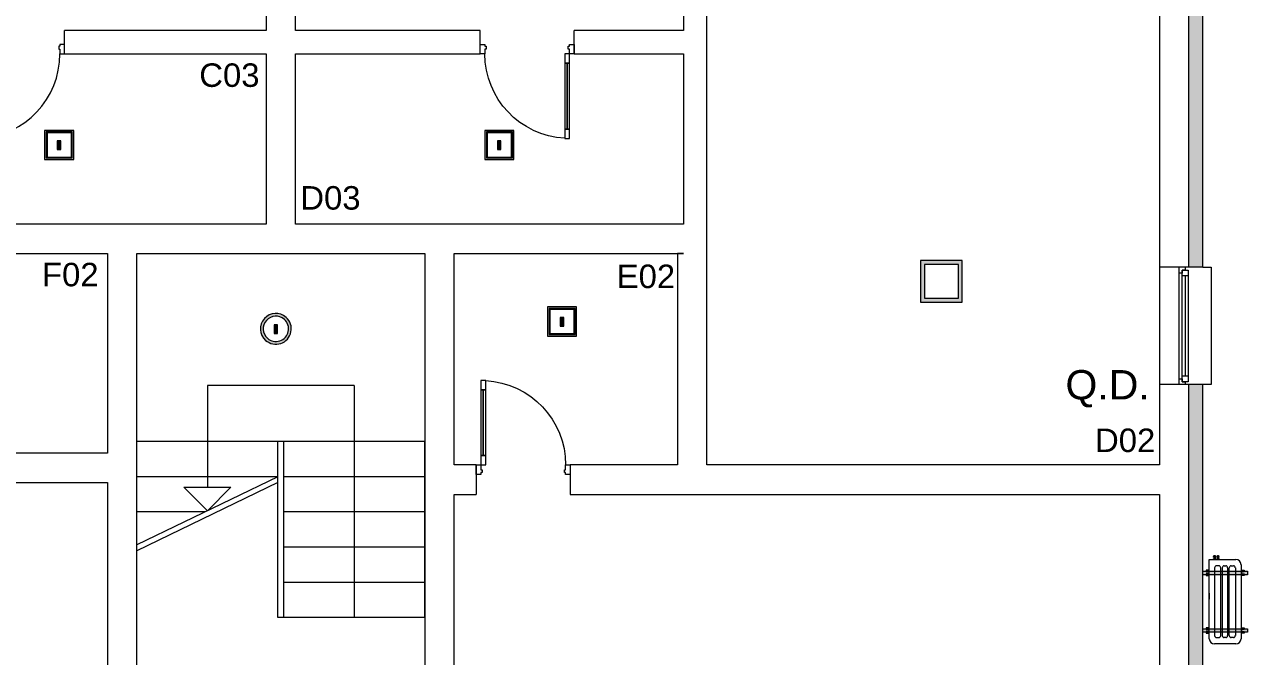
# Model space of a CAD drawing. Header units: millimetres. Extents: x 2791058 to 2855058, y -67651 to -26651.
# Drawn here: x 2827010 to 2837416, y -52404 to -47022 of the extents above; entities that cross this region are included whole.
import ezdxf

# ---------------------------------------------------------------- set-up
doc = ezdxf.new("R2010")
doc.units = ezdxf.units.MM
doc.header["$MEASUREMENT"] = 0
for name, color, linetype, lineweight in [('00E-Ndriqimi elektrike_Pen_No__6', 5, 'Continuous', 0), ('0_Pen_No__80', 3, 'Continuous', 0), ('Exterior walls_Pen_No__6', 5, 'Continuous', 0), ('Shell - Roof_Pen_No__1', 7, 'Continuous', 0), ('Structural - Bearing_Pen_No__6', 5, 'Continuous', 0), ('Structural - Bearing_Pen_No__82_Pen_No__80', 3, 'Continuous', 0)]:
    doc.layers.add(name, color=color, linetype=linetype, lineweight=lineweight)
for name, color, linetype in [('0_muret e jashtme', 7, 'Continuous'), ('Exterior walls', 7, 'Continuous'), ('Shell - Roof', 7, 'Continuous')]:
    doc.layers.add(name, color=color, linetype=linetype)
for name, color, linetype, lineweight, true_color in [('0_muret e jashtme_Pen_No__82', 7, 'Continuous', 0, 0xaaaaaa), ('ARCHICAD Doors_Pen_No__82', 7, 'Continuous', 0, 0xaaaaaa), ('ARCHICAD Windows_Pen_No__82', 7, 'Continuous', 0, 0xaaaaaa), ('Exterior walls_Pen_No__119_Pen_No__163', 7, 'Continuous', 0, 0xe8e8e8), ('Exterior walls_Pen_No__119_Pen_No__204', 7, 'Continuous', 0, 0xe8e8e8), ('Exterior walls_Pen_No__1_Pen_No__61', 7, 'Continuous', 0, 0x6a6a6a), ('Shell - Roof_Pen_No__82', 7, 'Continuous', 0, 0xaaaaaa), ('Text blocks_Pen_No__82', 7, 'Continuous', 0, 0xaaaaaa)]:
    doc.layers.add(name, color=color, linetype=linetype, lineweight=lineweight, true_color=true_color)
doc.styles.add('GENERATED_STYLE_1', font='')
doc.styles.get('GENERATED_STYLE_1').set_extended_font_data('Arial')
pattern_1 = [(90, (2247653.822, -76424.967), (-34.6410162, 0), [20, -40]), (90, (2247636.502, -76394.967), (-34.6410162, 0), [20, -40]), (150, (2247653.822, -76404.967), (17.320508, 30), [20, -40]), (150, (2247619.18, -76404.967), (17.320508, 30), [20, -40]), (210, (2247653.822, -76424.967), (-17.320508, 30), [20, -40]), (210, (2247619.18, -76424.967), (-17.320508, 30), [20, -40])]

# ---------------------------------------------------------------- blocks, each defined once
blk = doc.blocks.new('Window 22')
at = {"layer": 'ARCHICAD Windows_Pen_No__82', "color": 253, "linetype": 'Continuous', "lineweight": 0, "true_color": 0xaaaaaa}
for p, q in [((-500, 150), (-500, 220)), ((-500, 220), (500, 220)), ((500, 220), (500, 150)), ((-500, 150), (-500, 30)), ((500, 150), (500, 30)), ((-500, 30), (-500, 0)), ((-500, 0), (-475, 0)), ((-500, 0), (-500, -50)), ((-500, 0), (-500, -50)), ((-475, 25), (-425, 25)), ((-475, -25), (-475, 25)), ((-475, 0), (-475, -25)), ((-425, 25), (425, 25)), ((-425, 25), (-425, -25)), ((-425, 25), (425, 25)), ((-425, 0), (425, 0)), ((425, -25), (425, 25)), ((425, 25), (475, 25)), ((475, 25), (475, -25)), ((475, -25), (475, 0)), ((475, 0), (500, 0)), ((500, 30), (500, 0)), ((500, 0), (500, -50)), ((500, 0), (500, -50)), ((-450, -50), (-500, -50)), ((-500, -50), (-500, -220)), ((-475, -25), (-450, -25)), ((-425, -25), (-475, -25)), ((-450, -25), (-450, -50)), ((450, -50), (-450, -50)), ((425, -25), (-425, -25)), ((475, -25), (425, -25)), ((450, -50), (450, -25)), ((450, -25), (475, -25)), ((500, -50), (450, -50)), ((500, -50), (500, -220)), ((-500, -220), (500, -220))]:
    blk.add_line(p, q, dxfattribs=at)
blk = doc.blocks.new('Wall_4', base_point=(2836666, -45073))
at = {"layer": '0_muret e jashtme_Pen_No__82', "linetype": 'Continuous', "lineweight": 0, "true_color": 0xaaaaaa}
h = blk.add_hatch(dxfattribs=at)
h.set_pattern_fill('Styrofoam_SM_Insulation', color=253, style=0, pattern_type=2)
h.set_pattern_definition(pattern_1)
h.paths.add_polyline_path([(2836916, -45073), (2836916, -49089), (2837036, -49089), (2837036, -45073)])
h = blk.add_hatch(dxfattribs=at)
h.set_pattern_fill('Styrofoam_SM_Insulation', color=253, style=0, pattern_type=2)
h.set_pattern_definition(pattern_1)
h.paths.add_polyline_path([(2836916, -50089), (2836916, -55423), (2837036, -55543), (2837036, -50089)])
at = {"layer": '0_muret e jashtme_Pen_No__82', "color": 253, "linetype": 'Continuous', "lineweight": 0, "true_color": 0xaaaaaa}
for p, q in [((2836916, -49089), (2836916, -45073)), ((2836836, -49089), (2836666, -49089)), ((2836886, -49089), (2836836, -49089)), ((2836916, -49089), (2836886, -49089)), ((2837036, -49089), (2836916, -49089)), ((2836836, -50089), (2836666, -50089)), ((2836886, -50089), (2836836, -50089)), ((2836916, -50089), (2836886, -50089)), ((2836916, -55423), (2836916, -50089)), ((2837036, -50089), (2836916, -50089))]:
    blk.add_line(p, q, dxfattribs=at)
at = {"layer": '0_muret e jashtme_Pen_No__82', "color": 253, "linetype": 'Continuous', "lineweight": 0, "true_color": 0xaaaaaa, "flags": 128}
for points in [[(2836666, -45073), (2836666, -49089)], [(2837036, -45073), (2836666, -45073)], [(2837036, -49089), (2837036, -45073)], [(2836666, -50089), (2836666, -50773)], [(2837036, -55543), (2837036, -50089)], [(2836666, -51023), (2836666, -55173)]]:
    blk.add_lwpolyline(points, dxfattribs=at)
at = {"layer": 'ARCHICAD Windows_Pen_No__82', "color": 253, "linetype": 'Continuous', "lineweight": 0, "true_color": 0xaaaaaa, "zscale": 1000, "rotation": 270}
blk.add_blockref('Window 22', (2836886, -49589), dxfattribs=at)
blk = doc.blocks.new('Wall_7', base_point=(2829316, -45073))
at = {"layer": '0_muret e jashtme_Pen_No__82', "color": 253, "linetype": 'Continuous', "lineweight": 0, "true_color": 0xaaaaaa, "flags": 128}
for points in [[(2829066, -45073), (2829066, -47073)], [(2829316, -47073), (2829316, -45073)], [(2829066, -47273), (2829066, -48723)], [(2829316, -48723), (2829316, -47273)]]:
    blk.add_lwpolyline(points, dxfattribs=at)
blk = doc.blocks.new('Storefront 22_3')
at = {"layer": 'ARCHICAD Doors_Pen_No__82', "color": 253, "linetype": 'Continuous', "lineweight": 0, "true_color": 0xaaaaaa}
for p, q in [((370, 740), (370, 820)), ((370, 820), (410, 820)), ((370, 740), (390, 740)), ((370, 80), (370, 740)), ((410, 740), (370, 740)), ((390, 740), (410, 740)), ((390, 80), (390, 740)), ((390, 740), (390, 80)), ((390, 740), (390, 80)), ((410, 820), (410, 740)), ((410, 740), (410, 80)), ((-450, 0), (-450, -80)), ((-410, 0), (-450, 0)), ((-450, 0), (-450, -80)), ((-450, 0), (-450, -80)), ((-410, -40), (-410, 0)), ((390, 80), (370, 80)), ((370, 0), (370, 80)), ((370, 80), (410, 80)), ((410, 0), (370, 0)), ((410, 80), (390, 80)), ((410, 80), (410, 0)), ((410, 0), (410, -40)), ((450, 0), (410, 0)), ((450, -80), (450, 0)), ((450, 0), (450, -80)), ((450, 0), (450, -80)), ((-450, -80), (-410, -80)), ((-450, -80), (-450, -200)), ((-400, -40), (-410, -40)), ((-410, -80), (-410, -65.4)), ((-410, -65.4), (-400, -65.4)), ((-400, -65.4), (-400, -40)), ((410, -40), (400, -40)), ((400, -40), (400, -65.4)), ((400, -65.4), (410, -65.4)), ((410, -65.4), (410, -80)), ((410, -80), (450, -80)), ((450, -80), (450, -200))]:
    blk.add_line(p, q, dxfattribs=at)
blk.add_arc((410, 0), 820, 92.79603, 180, dxfattribs=at)
blk = doc.blocks.new('Wall_8', base_point=(2832816, -45073))
at = {"layer": '0_muret e jashtme_Pen_No__82', "color": 253, "linetype": 'Continuous', "lineweight": 0, "true_color": 0xaaaaaa}
for p, q in [((2832616, -45962), (2832696, -45962)), ((2832696, -45962), (2832816, -45962)), ((2832616, -46862), (2832696, -46862)), ((2832696, -46862), (2832816, -46862))]:
    blk.add_line(p, q, dxfattribs=at)
at = {"layer": '0_muret e jashtme_Pen_No__82', "color": 253, "linetype": 'Continuous', "lineweight": 0, "true_color": 0xaaaaaa, "flags": 128}
for points in [[(2832616, -45073), (2832616, -45962)], [(2832816, -45962), (2832816, -45073)], [(2832616, -46862), (2832616, -47073)], [(2832816, -48973), (2832816, -46862)], [(2832616, -47273), (2832616, -48723)]]:
    blk.add_lwpolyline(points, dxfattribs=at)
at = {"layer": 'ARCHICAD Doors_Pen_No__82', "color": 253, "linetype": 'Continuous', "lineweight": 0, "true_color": 0xaaaaaa, "xscale": -1, "zscale": 1000, "rotation": 90}
blk.add_blockref('Storefront 22_3', (2832616, -46412), dxfattribs=at)
blk = doc.blocks.new('Storefront 22_4')
at = {"layer": 'ARCHICAD Doors_Pen_No__82', "color": 253, "linetype": 'Continuous', "lineweight": 0, "true_color": 0xaaaaaa}
for p, q in [((320, 640), (320, 720)), ((320, 720), (360, 720)), ((320, 640), (340, 640)), ((320, 80), (320, 640)), ((360, 640), (320, 640)), ((340, 640), (360, 640)), ((340, 80), (340, 640)), ((340, 640), (340, 80)), ((340, 640), (340, 80)), ((360, 720), (360, 640)), ((360, 640), (360, 80)), ((-400, 0), (-400, -80)), ((-360, 0), (-400, 0)), ((-400, 0), (-400, -80)), ((-400, 0), (-400, -80)), ((-360, -40), (-360, 0)), ((340, 80), (320, 80)), ((320, 0), (320, 80)), ((320, 80), (360, 80)), ((360, 0), (320, 0)), ((360, 80), (340, 80)), ((360, 80), (360, 0)), ((360, 0), (360, -40)), ((400, 0), (360, 0)), ((400, -80), (400, 0)), ((400, 0), (400, -80)), ((400, 0), (400, -80)), ((-400, -80), (-360, -80)), ((-400, -80), (-400, -200)), ((-350, -40), (-360, -40)), ((-360, -80), (-360, -65.4)), ((-360, -65.4), (-350, -65.4)), ((-350, -65.4), (-350, -40)), ((360, -40), (350, -40)), ((350, -40), (350, -65.4)), ((350, -65.4), (360, -65.4)), ((360, -65.4), (360, -80)), ((360, -80), (400, -80)), ((400, -80), (400, -200))]:
    blk.add_line(p, q, dxfattribs=at)
blk.add_arc((360, 0), 720, 93.18474, 180, dxfattribs=at)
blk = doc.blocks.new('Wall_9', base_point=(2825666, -47073))
at = {"layer": '0_muret e jashtme_Pen_No__82', "color": 253, "linetype": 'Continuous', "lineweight": 0, "true_color": 0xaaaaaa}
for p, q in [((2826551, -47193), (2826551, -47073)), ((2827351, -47193), (2827351, -47073)), ((2830887, -47193), (2830887, -47073)), ((2831687, -47193), (2831687, -47073)), ((2826551, -47273), (2826551, -47193)), ((2827351, -47273), (2827351, -47193)), ((2830887, -47273), (2830887, -47193)), ((2831687, -47273), (2831687, -47193))]:
    blk.add_line(p, q, dxfattribs=at)
at = {"layer": '0_muret e jashtme_Pen_No__82', "color": 253, "linetype": 'Continuous', "lineweight": 0, "true_color": 0xaaaaaa, "flags": 128}
for points in [[(2826551, -47073), (2825666, -47073)], [(2829066, -47073), (2827351, -47073)], [(2830887, -47073), (2829316, -47073)], [(2832616, -47073), (2831687, -47073)], [(2825666, -47273), (2826551, -47273)], [(2827351, -47273), (2829066, -47273)], [(2829316, -47273), (2830887, -47273)], [(2831687, -47273), (2832616, -47273)]]:
    blk.add_lwpolyline(points, dxfattribs=at)
at = {"layer": 'ARCHICAD Doors_Pen_No__82', "color": 253, "linetype": 'Continuous', "lineweight": 0, "true_color": 0xaaaaaa, "zscale": 1000, "rotation": 180}
blk.add_blockref('Storefront 22_4', (2826951, -47273), dxfattribs=at)
at = {"layer": 'ARCHICAD Doors_Pen_No__82', "color": 253, "linetype": 'Continuous', "lineweight": 0, "true_color": 0xaaaaaa, "xscale": -1, "zscale": 1000, "rotation": 180}
blk.add_blockref('Storefront 22_4', (2831287, -47273), dxfattribs=at)
blk = doc.blocks.new('Storefront 22_5')
at = {"layer": 'ARCHICAD Doors_Pen_No__82', "color": 253, "linetype": 'Continuous', "lineweight": 0, "true_color": 0xaaaaaa}
for p, q in [((320, 640), (320, 720)), ((320, 720), (360, 720)), ((320, 640), (340, 640)), ((320, 80), (320, 640)), ((360, 640), (320, 640)), ((340, 640), (360, 640)), ((340, 80), (340, 640)), ((340, 640), (340, 80)), ((340, 640), (340, 80)), ((360, 720), (360, 640)), ((360, 640), (360, 80)), ((-400, 0), (-400, -80)), ((-360, 0), (-400, 0)), ((-400, 0), (-400, -80)), ((-400, 0), (-400, -80)), ((-360, -40), (-360, 0)), ((340, 80), (320, 80)), ((320, 0), (320, 80)), ((320, 80), (360, 80)), ((360, 0), (320, 0)), ((360, 80), (340, 80)), ((360, 80), (360, 0)), ((360, 0), (360, -40)), ((400, 0), (360, 0)), ((400, -80), (400, 0)), ((400, 0), (400, -80)), ((400, 0), (400, -80)), ((-400, -80), (-360, -80)), ((-400, -80), (-400, -250)), ((-350, -40), (-360, -40)), ((-360, -80), (-360, -65.4)), ((-360, -65.4), (-350, -65.4)), ((-350, -65.4), (-350, -40)), ((360, -40), (350, -40)), ((350, -40), (350, -65.4)), ((350, -65.4), (360, -65.4)), ((360, -65.4), (360, -80)), ((360, -80), (400, -80)), ((400, -80), (400, -250))]:
    blk.add_line(p, q, dxfattribs=at)
blk.add_arc((360, 0), 720, 93.18474, 180, dxfattribs=at)
blk = doc.blocks.new('Wall_10', base_point=(2830416, -50773))
at = {"layer": '0_muret e jashtme_Pen_No__82', "color": 253, "linetype": 'Continuous', "lineweight": 0, "true_color": 0xaaaaaa}
for p, q in [((2830854, -50773), (2830854, -50853)), ((2831654, -50773), (2831654, -50853)), ((2830854, -50853), (2830854, -51023)), ((2831654, -50853), (2831654, -51023))]:
    blk.add_line(p, q, dxfattribs=at)
at = {"layer": '0_muret e jashtme_Pen_No__82', "color": 253, "linetype": 'Continuous', "lineweight": 0, "true_color": 0xaaaaaa, "flags": 128}
for points in [[(2830854, -50773), (2830666, -50773)], [(2832566, -50773), (2831654, -50773)], [(2836666, -50773), (2832816, -50773)], [(2830666, -51023), (2830854, -51023)], [(2831654, -51023), (2836666, -51023)]]:
    blk.add_lwpolyline(points, dxfattribs=at)
at = {"layer": 'ARCHICAD Doors_Pen_No__82', "color": 253, "linetype": 'Continuous', "lineweight": 0, "true_color": 0xaaaaaa, "xscale": -1, "zscale": 1000}
blk.add_blockref('Storefront 22_5', (2831254, -50773), dxfattribs=at)
blk = doc.blocks.new('Wall_11', base_point=(2825416, -48723))
at = {"layer": '0_muret e jashtme_Pen_No__82', "color": 253, "linetype": 'Continuous', "lineweight": 0, "true_color": 0xaaaaaa, "flags": 128}
for points in [[(2825416, -48723), (2825416, -48973)], [(2829066, -48723), (2825666, -48723)], [(2832616, -48723), (2829316, -48723)], [(2825666, -48973), (2827716, -48973)], [(2827966, -48973), (2830416, -48973)], [(2830666, -48973), (2832616, -48973)]]:
    blk.add_lwpolyline(points, dxfattribs=at)
blk = doc.blocks.new('Storefront 22_6')
at = {"layer": 'ARCHICAD Doors_Pen_No__82', "color": 253, "linetype": 'Continuous', "lineweight": 0, "true_color": 0xaaaaaa}
for p, q in [((270, 540), (270, 620)), ((270, 620), (310, 620)), ((270, 540), (290, 540)), ((270, 80), (270, 540)), ((310, 540), (270, 540)), ((290, 540), (310, 540)), ((290, 80), (290, 540)), ((290, 540), (290, 80)), ((290, 540), (290, 80)), ((310, 620), (310, 540)), ((310, 540), (310, 80)), ((-350, 0), (-350, -80)), ((-310, 0), (-350, 0)), ((-350, 0), (-350, -80)), ((-350, 0), (-350, -80)), ((-310, -40), (-310, 0)), ((290, 80), (270, 80)), ((270, 0), (270, 80)), ((270, 80), (310, 80)), ((310, 0), (270, 0)), ((310, 80), (290, 80)), ((310, 80), (310, 0)), ((310, 0), (310, -40)), ((350, 0), (310, 0)), ((350, -80), (350, 0)), ((350, 0), (350, -80)), ((350, 0), (350, -80)), ((-350, -80), (-310, -80)), ((-350, -80), (-350, -250)), ((-300, -40), (-310, -40)), ((-310, -80), (-310, -65.4)), ((-310, -65.4), (-300, -65.4)), ((-300, -65.4), (-300, -40)), ((310, -40), (300, -40)), ((300, -40), (300, -65.4)), ((300, -65.4), (310, -65.4)), ((310, -65.4), (310, -80)), ((310, -80), (350, -80)), ((350, -80), (350, -250))]:
    blk.add_line(p, q, dxfattribs=at)
blk.add_arc((310, 0), 620, 93.69907, 180, dxfattribs=at)
blk = doc.blocks.new('Wall_12', base_point=(2827966, -50673))
at = {"layer": '0_muret e jashtme_Pen_No__82', "color": 253, "linetype": 'Continuous', "lineweight": 0, "true_color": 0xaaaaaa}
for p, q in [((2825730, -50673), (2825730, -50753)), ((2826430, -50673), (2826430, -50753)), ((2825730, -50753), (2825730, -50923)), ((2826430, -50753), (2826430, -50923))]:
    blk.add_line(p, q, dxfattribs=at)
at = {"layer": '0_muret e jashtme_Pen_No__82', "color": 253, "linetype": 'Continuous', "lineweight": 0, "true_color": 0xaaaaaa, "flags": 128}
for points in [[(2825416, -50673), (2821666, -50673)], [(2825730, -50673), (2825666, -50673)], [(2827716, -50673), (2826430, -50673)], [(2821666, -50923), (2825730, -50923)], [(2826430, -50923), (2827716, -50923)]]:
    blk.add_lwpolyline(points, dxfattribs=at)
at = {"layer": 'ARCHICAD Doors_Pen_No__82', "color": 253, "linetype": 'Continuous', "lineweight": 0, "true_color": 0xaaaaaa, "xscale": -1, "zscale": 1000}
blk.add_blockref('Storefront 22_6', (2826080, -50673), dxfattribs=at)
blk = doc.blocks.new('Wall_18', base_point=(2827966, -55173))
at = {"layer": '0_muret e jashtme_Pen_No__82', "color": 253, "linetype": 'Continuous', "lineweight": 0, "true_color": 0xaaaaaa, "flags": 128}
for points in [[(2827716, -48973), (2827716, -50673)], [(2827966, -54273), (2827966, -48973)], [(2827716, -50923), (2827716, -55173)], [(2827966, -55173), (2827966, -54523)]]:
    blk.add_lwpolyline(points, dxfattribs=at)
blk = doc.blocks.new('Wall_19', base_point=(2830416, -55173))
at = {"layer": '0_muret e jashtme_Pen_No__82', "color": 253, "linetype": 'Continuous', "lineweight": 0, "true_color": 0xaaaaaa, "flags": 128}
for points in [[(2830416, -48973), (2830416, -54273)], [(2830666, -50773), (2830666, -48973)], [(2830666, -55173), (2830666, -51023)], [(2830416, -54523), (2830416, -55173)]]:
    blk.add_lwpolyline(points, dxfattribs=at)
blk = doc.blocks.new('Wall_20', base_point=(2832816, -48973))
at = {"layer": '0_muret e jashtme_Pen_No__82', "color": 253, "linetype": 'Continuous', "lineweight": 0, "true_color": 0xaaaaaa, "flags": 128}
for points in [[(2832566, -48973), (2832566, -50773)], [(2832616, -48973), (2832566, -48973)], [(2832816, -50773), (2832816, -48973)]]:
    blk.add_lwpolyline(points, dxfattribs=at)
blk = doc.blocks.new('Wall_58', base_point=(2829062, -49712))
at = {"layer": 'Exterior walls_Pen_No__6', "linetype": 'Continuous', "lineweight": 0}
blk.add_hatch(color=5, dxfattribs=at).paths.add_polyline_path([(2829062, -49712, 1), (2829236, -49516), (2829221, -49533, -1), (2829077, -49694)])
at = {"layer": 'Exterior walls_Pen_No__6', "color": 5, "linetype": 'Continuous', "lineweight": 0}
for radius in [131, 108]:
    blk.add_arc((2829149, -49614), radius, 228.3274, 48.3274, dxfattribs=at)
blk = doc.blocks.new('Wall_59', base_point=(2829236, -49516))
at = {"layer": 'Exterior walls_Pen_No__6', "linetype": 'Continuous', "lineweight": 0}
blk.add_hatch(color=5, dxfattribs=at).paths.add_polyline_path([(2829236, -49516, 1), (2829062, -49712), (2829077, -49694, -1), (2829221, -49533)])
at = {"layer": 'Exterior walls_Pen_No__6', "color": 5, "linetype": 'Continuous', "lineweight": 0}
for radius in [131, 108]:
    blk.add_arc((2829149, -49614), radius, 48.3274, 228.3274, dxfattribs=at)
blk = doc.blocks.new('Line_1', base_point=(2828566, -50097))
at = {"layer": 'Shell - Roof_Pen_No__1', "color": 7, "linetype": 'Continuous', "lineweight": 0}
for p, q in [((2828566, -51163), (2828366, -50963)), ((2828366, -50963), (2828766, -50963)), ((2828566, -51163), (2828766, -50963))]:
    blk.add_line(p, q, dxfattribs=at)
at = {"layer": 'Shell - Roof_Pen_No__82', "color": 253, "linetype": 'Continuous', "lineweight": 0, "true_color": 0xaaaaaa}
blk.add_line((2828566, -50097), (2828566, -50963), dxfattribs=at)

msp = doc.modelspace()

# ---------------------------------------------------------------- hatches: boundary and pattern name
at = {"layer": 'Exterior walls_Pen_No__119_Pen_No__163', "linetype": 'Continuous', "lineweight": 0, "true_color": 0xe8e8e8}
msp.add_hatch(color=254, dxfattribs=at).paths.add_polyline_path([(2837036, -52167), (2837036, -52197), (2837416, -52197), (2837416, -52167)])
at = {"layer": 'Exterior walls_Pen_No__119_Pen_No__204', "linetype": 'Continuous', "lineweight": 0, "true_color": 0xe8e8e8}
msp.add_hatch(color=254, dxfattribs=at).paths.add_polyline_path([(2837036, -51677), (2837036, -51708), (2837416, -51708), (2837416, -51677)])
at = {"layer": 'Structural - Bearing_Pen_No__6', "linetype": 'Continuous', "lineweight": 0}
h = msp.add_hatch(color=5, dxfattribs=at)
h.paths.add_polyline_path([(2827181, -48171), (2827429, -48171), (2827429, -47924), (2827181, -47924)])
h.paths.add_polyline_path([(2827202, -48151), (2827409, -48151), (2827409, -47944), (2827202, -47944)], flags=0)
h = msp.add_hatch(color=5, dxfattribs=at)
h.paths.add_polyline_path([(2830927, -48171), (2831174, -48171), (2831174, -47924), (2830927, -47924)])
h.paths.add_polyline_path([(2830947, -48151), (2831154, -48151), (2831154, -47944), (2830947, -47944)], flags=0)
for points in [[(2827318, -48088), (2827318, -48014), (2827289, -48014), (2827289, -48088)], [(2831064, -48088), (2831064, -48014), (2831034, -48014), (2831034, -48088)], [(2831598, -49592), (2831598, -49518), (2831569, -49518), (2831569, -49592)], [(2829164, -49654), (2829164, -49580), (2829135, -49580), (2829135, -49654)], [(2829155, -49646), (2829155, -49585), (2829141, -49585), (2829141, -49646)]]:
    msp.add_hatch(color=5, dxfattribs=at).paths.add_polyline_path(points)
h = msp.add_hatch(color=5, dxfattribs=at)
h.paths.add_polyline_path([(2834989, -49032), (2834635, -49032), (2834635, -49386), (2834989, -49386)])
h.paths.add_polyline_path([(2834668, -49353), (2834956, -49353), (2834956, -49065), (2834668, -49065)], flags=0)
h = msp.add_hatch(color=5, dxfattribs=at)
h.paths.add_polyline_path([(2831461, -49675), (2831708, -49675), (2831708, -49428), (2831461, -49428)])
h.paths.add_polyline_path([(2831481, -49655), (2831688, -49655), (2831688, -49448), (2831481, -49448)], flags=0)

# ---------------------------------------------------------------- linework, layer by layer
at = {"layer": '00E-Ndriqimi elektrike_Pen_No__6', "color": 5, "linetype": 'Continuous', "lineweight": 0}
for points in [[(2827429, -47924), (2827181, -47924), (2827181, -48171), (2827429, -48171)], [(2827416, -47936), (2827194, -47936), (2827194, -48158), (2827416, -48158)], [(2831174, -47924), (2830927, -47924), (2830927, -48171), (2831174, -48171)], [(2831162, -47936), (2830940, -47936), (2830940, -48158), (2831162, -48158)], [(2831708, -49428), (2831461, -49428), (2831461, -49675), (2831708, -49675)], [(2831696, -49441), (2831474, -49441), (2831474, -49663), (2831696, -49663)]]:
    msp.add_lwpolyline(points, close=True, dxfattribs=at)
at = {"layer": '0_Pen_No__80', "color": 3, "linetype": 'Continuous', "lineweight": 0}
for p, q in [((2837091, -52252), (2837091, -51577)), ((2837091, -51577), (2837316, -51577)), ((2837136, -51648), (2837136, -52226)), ((2837172, -51631), (2837153, -51631)), ((2837189, -52226), (2837189, -51648)), ((2837202, -52226), (2837202, -51648)), ((2837218, -51631), (2837231, -51631)), ((2837247, -51648), (2837247, -52226)), ((2837260, -52226), (2837260, -51648)), ((2837277, -51631), (2837296, -51631)), ((2837313, -51648), (2837313, -52226)), ((2837361, -51622), (2837361, -52252)), ((2837316, -52297), (2837136, -52297)), ((2837153, -52243), (2837172, -52243)), ((2837231, -52243), (2837218, -52243)), ((2837296, -52243), (2837277, -52243))]:
    msp.add_line(p, q, dxfattribs=at)
for points in [[(2837126, -51577), (2837126, -51574, -0.414214), (2837129, -51571), (2837143, -51571, -0.414214), (2837145, -51574), (2837145, -51577)], [(2837155, -51577), (2837155, -51574, -0.414214), (2837158, -51571), (2837172, -51571, -0.414214), (2837174, -51574), (2837174, -51577)], [(2837091, -51670), (2837064, -51670), (2837064, -51684), (2837080, -51684, -1), (2837080, -51701), (2837064, -51701), (2837064, -51715), (2837091, -51715)], [(2837361, -51670), (2837389, -51670), (2837389, -51684), (2837373, -51684, 1), (2837373, -51701), (2837389, -51701), (2837389, -51715), (2837361, -51715)], [(2837091, -52159), (2837064, -52159), (2837064, -52173), (2837080, -52173, -1), (2837080, -52190), (2837064, -52190), (2837064, -52204), (2837091, -52204)], [(2837361, -52159), (2837389, -52159), (2837389, -52173), (2837373, -52173, 1), (2837373, -52190), (2837389, -52190), (2837389, -52204), (2837361, -52204)]]:
    msp.add_lwpolyline(points, format="xyb", dxfattribs=at)
for points in [[(2837128, -51559), (2837128, -51552), (2837144, -51552), (2837144, -51559)], [(2837132, -51571), (2837132, -51559), (2837140, -51559), (2837140, -51571)], [(2837157, -51559), (2837157, -51552), (2837173, -51552), (2837173, -51559)], [(2837161, -51571), (2837161, -51559), (2837169, -51559), (2837169, -51571)]]:
    msp.add_lwpolyline(points, close=True, dxfattribs=at)
for points in [[(2837131, -51552), (2837131, -51546, -0.414214), (2837134, -51543), (2837138, -51543, -0.414214), (2837141, -51546), (2837141, -51552)], [(2837160, -51552), (2837160, -51546, -0.414214), (2837163, -51543), (2837167, -51543, -0.414214), (2837170, -51546), (2837170, -51552)]]:
    msp.add_lwpolyline(points, format="xyb", close=True, dxfattribs=at)
for centre, radius, start, end in [((2837316, -51622), 45, 0, 90), ((2837153, -51648), 16.3, 90, 180), ((2837172, -51648), 16.3, 0, 90), ((2837218, -51648), 16.3, 90, 180), ((2837231, -51648), 16.3, 0, 90), ((2837277, -51648), 16.3, 90, 180), ((2837296, -51648), 16.3, 0, 90), ((2837153, -52226), 16.3, 180, 270), ((2837172, -52226), 16.3, 270, 0), ((2837218, -52226), 16.3, 180, 270), ((2837231, -52226), 16.3, 270, 0), ((2837277, -52226), 16.3, 180, 270), ((2837296, -52226), 16.3, 270, 0), ((2837136, -52252), 45, 180, 270), ((2837316, -52252), 45, 270, 0)]:
    msp.add_arc(centre, radius, start, end, dxfattribs=at)
at = {"layer": 'Exterior walls_Pen_No__1_Pen_No__61', "color": 251, "linetype": 'Continuous', "lineweight": 0, "true_color": 0x6a6a6a, "flags": 128}
for points in [[(2837036, -51677), (2837416, -51677), (2837416, -51708), (2837036, -51708)], [(2837036, -52167), (2837416, -52167), (2837416, -52197), (2837036, -52197)]]:
    msp.add_lwpolyline(points, close=True, dxfattribs=at)
at = {"layer": 'Shell - Roof_Pen_No__82', "color": 253, "linetype": 'Continuous', "lineweight": 0, "true_color": 0xaaaaaa}
for p, q in [((2829816, -50097), (2828566, -50097)), ((2829816, -50097), (2829816, -52073)), ((2830416, -50573), (2827966, -50573)), ((2827966, -52073), (2827966, -50573)), ((2829166, -52073), (2829166, -50573)), ((2829216, -52073), (2829216, -50573)), ((2830416, -52073), (2830416, -50573)), ((2829166, -50873), (2827966, -50873)), ((2829166, -50873), (2827966, -51453)), ((2830416, -50873), (2829216, -50873)), ((2829166, -50923), (2827966, -51503)), ((2828546, -51173), (2827966, -51173)), ((2830416, -51173), (2829216, -51173)), ((2830416, -51473), (2829216, -51473)), ((2830416, -51773), (2829216, -51773)), ((2830416, -52073), (2829166, -52073))]:
    msp.add_line(p, q, dxfattribs=at)
at = {"layer": 'Structural - Bearing_Pen_No__6', "color": 5, "linetype": 'Continuous', "lineweight": 0, "flags": 128}
for points in [[(2827181, -48171), (2827429, -48171), (2827429, -47924), (2827181, -47924)], [(2827202, -48151), (2827409, -48151), (2827409, -47944), (2827202, -47944)], [(2830927, -48171), (2831174, -48171), (2831174, -47924), (2830927, -47924)], [(2830947, -48151), (2831154, -48151), (2831154, -47944), (2830947, -47944)], [(2827318, -48088), (2827318, -48014), (2827289, -48014), (2827289, -48088)], [(2831064, -48088), (2831064, -48014), (2831034, -48014), (2831034, -48088)], [(2834989, -49032), (2834635, -49032), (2834635, -49386), (2834989, -49386)], [(2834668, -49353), (2834956, -49353), (2834956, -49065), (2834668, -49065)], [(2831461, -49675), (2831708, -49675), (2831708, -49428), (2831461, -49428)], [(2831481, -49655), (2831688, -49655), (2831688, -49448), (2831481, -49448)], [(2831598, -49592), (2831598, -49518), (2831569, -49518), (2831569, -49592)], [(2829164, -49654), (2829164, -49580), (2829135, -49580), (2829135, -49654)], [(2829155, -49646), (2829155, -49585), (2829141, -49585), (2829141, -49646)]]:
    msp.add_lwpolyline(points, close=True, dxfattribs=at)
at = {"layer": 'Structural - Bearing_Pen_No__82_Pen_No__80', "color": 3, "linetype": 'Continuous', "lineweight": 0}
msp.add_line((2837091, -51865), (2837091, -51915), dxfattribs=at)

# ---------------------------------------------------------------- block references
at = {"layer": '0_muret e jashtme', "color": 7, "lineweight": 0}
for name, p in [('Wall_7', (2829316, -45073)), ('Wall_8', (2832816, -45073)), ('Wall_4', (2836666, -45073)), ('Wall_9', (2825666, -47073)), ('Wall_11', (2825416, -48723)), ('Wall_18', (2827966, -55173)), ('Wall_19', (2830416, -55173)), ('Wall_20', (2832816, -48973)), ('Wall_12', (2827966, -50673)), ('Wall_10', (2830416, -50773))]:
    msp.add_blockref(name, p, dxfattribs=at)
at = {"layer": 'Exterior walls', "color": 5, "lineweight": 0}
for name, p in [('Wall_59', (2829236, -49516)), ('Wall_58', (2829062, -49712))]:
    msp.add_blockref(name, p, dxfattribs=at)
at = {"layer": 'Shell - Roof', "color": 253, "linetype": 'Continuous', "lineweight": 0, "true_color": 0xaaaaaa}
msp.add_blockref('Line_1', (2828566, -50097), dxfattribs=at)

# ---------------------------------------------------------------- texts
at = {"layer": 'Text blocks_Pen_No__82', "color": 253, "linetype": 'Continuous', "lineweight": 0, "true_color": 0xaaaaaa, "attachment_point": 1, "style": 'GENERATED_STYLE_1'}
for s, insert, char_height in [('\\A1;{\\pql;\\fArial|b0|i0|c0|p34;C0\\fArial|b0|i0|c0|p34;3}', (2828497, -47354), 200), ('\\A1;{\\pql;\\fArial|b0|i0|c0|p34;D0\\fArial|b0|i0|c0|p34;3}', (2829357, -48399), 200), ('\\A1;{\\pql;\\fArial|b0|i0|c0|p34;F0\\fArial|b0|i0|c0|p34;2}', (2827159, -49052), 200), ('\\A1;{\\pql;\\fArial|b0|i0|c0|p34;E0\\fArial|b0|i0|c0|p34;2}', (2832049, -49067), 200), ('\\A1;{\\pql;\\fArial|b0|i0|c0|p34;Q.D.}', (2835867, -49965), 250), ('\\A1;{\\pql;\\fArial|b0|i0|c0|p34;D0\\fArial|b0|i0|c0|p34;2}', (2836119, -50463), 200)]:
    msp.add_mtext(s, dxfattribs=dict(at, insert=insert, char_height=char_height))

doc.saveas('drawing.dxf')
